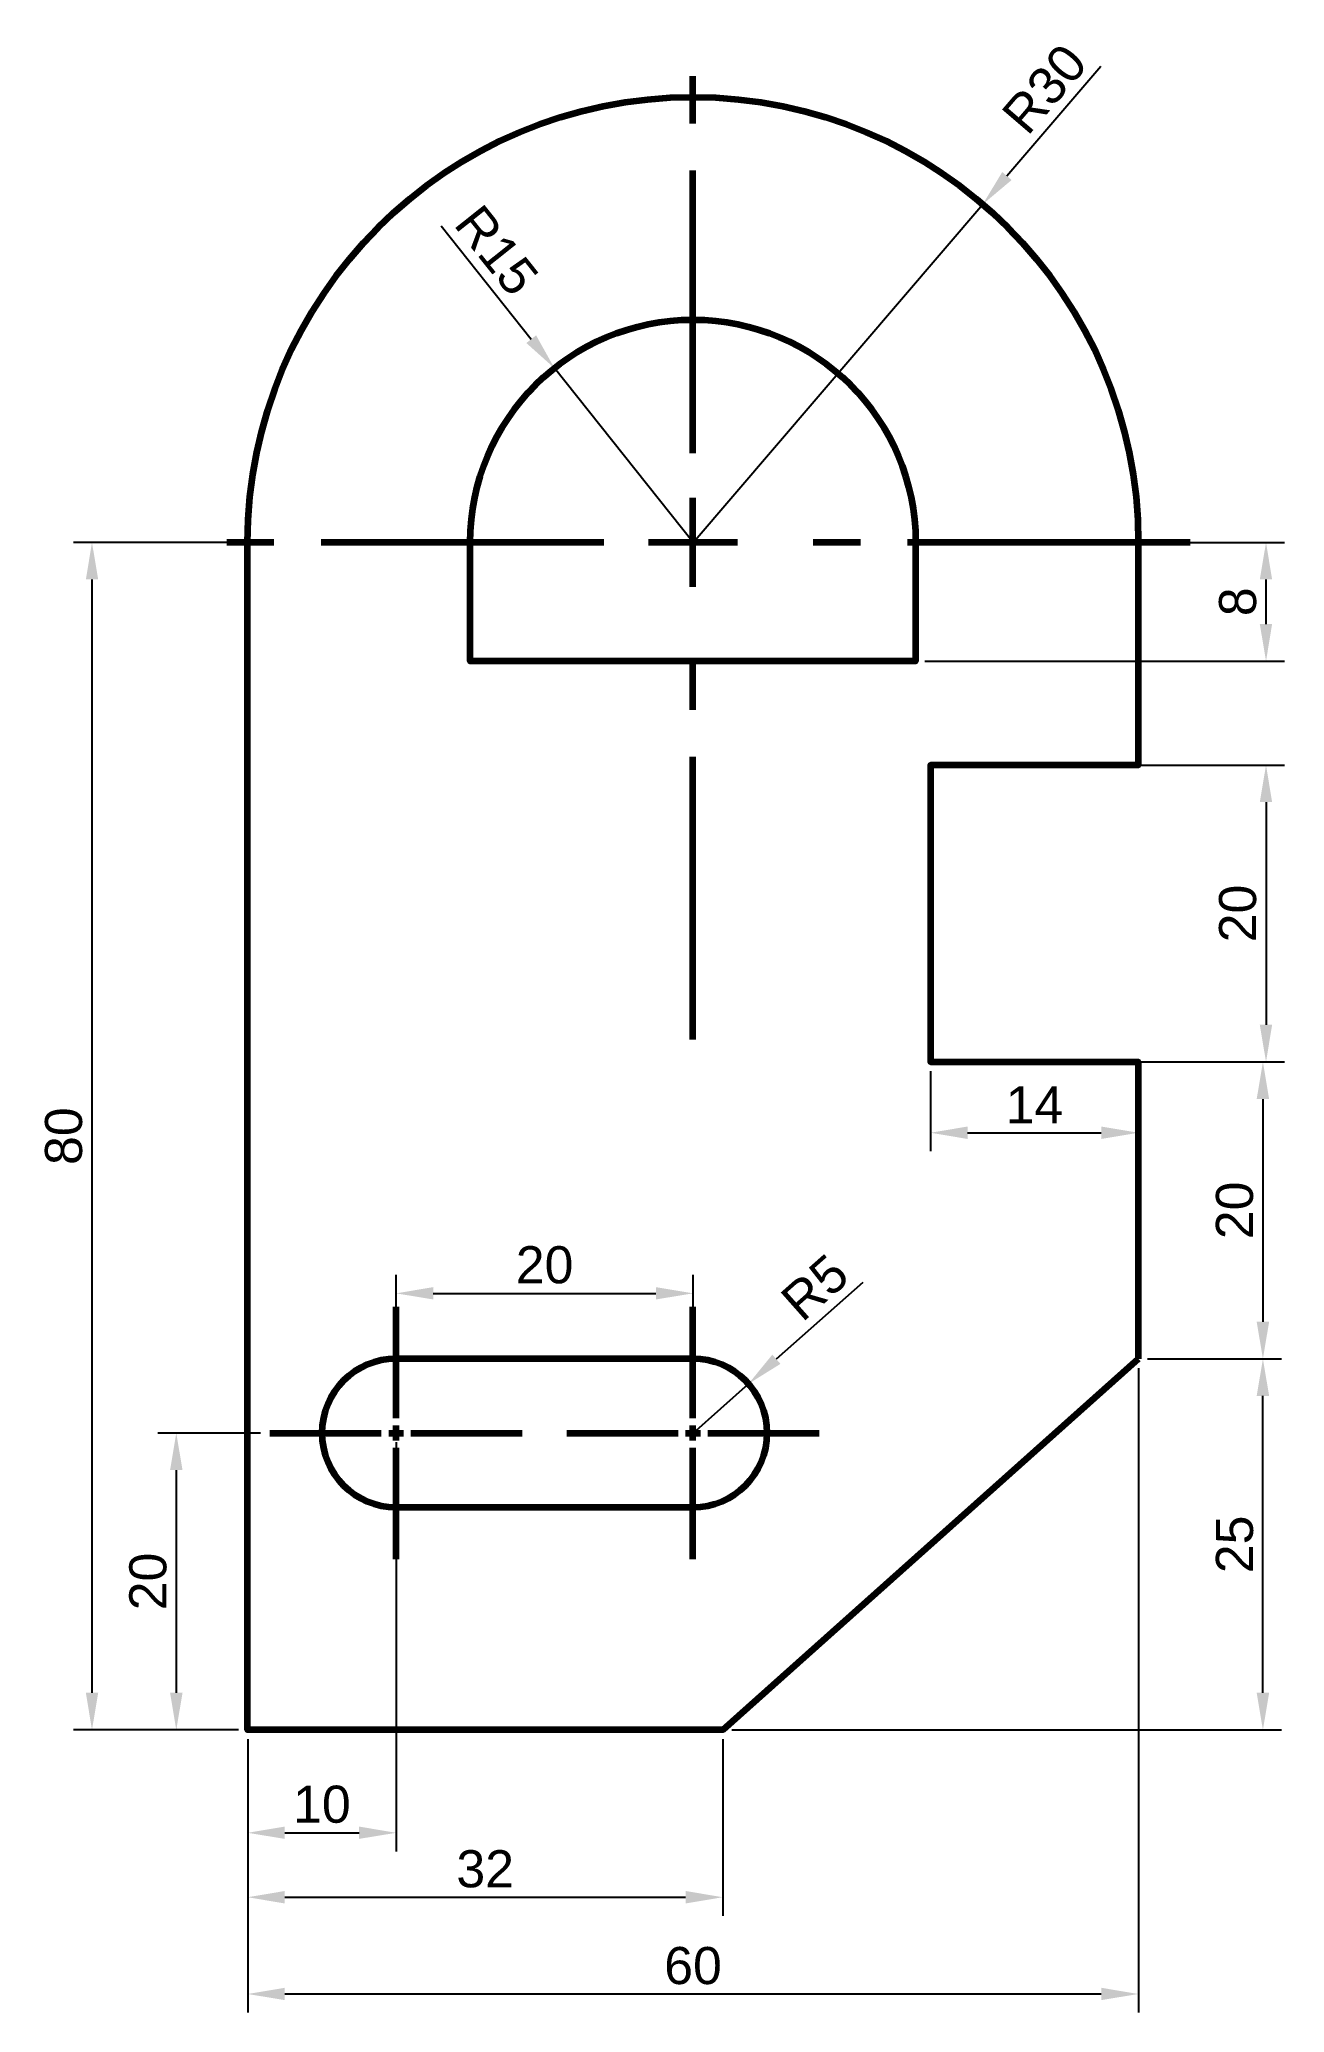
# Model space of a CAD drawing. Header units: millimetres. Extents: x 168 to 252, y 70 to 202.
import ezdxf

# ---------------------------------------------------------------- set-up
doc = ezdxf.new("R2010")
doc.units = ezdxf.units.MM
doc.linetypes.add('CENTER2', pattern=[28.575, 19.05, -3.175, 3.175, -3.175])
doc.styles.get("Standard").update_dxf_attribs({"font": 'arial.ttf'})
doc.dimstyles.new('ISO-25', dxfattribs={"dimtxt": 2.5, "dimasz": 2.5, "dimexe": 1.25, "dimexo": 0.625, "dimtad": 1, "dimtxsty": 'Standard', "dimcen": 2.5, "dimadec": 0, "dimazin": 0, "dimtfac": 1, "dimtmove": 0, "dimatfit": 3, "dimfxl": 1, "dimarcsym": 0})

# ---------------------------------------------------------------- blocks, each defined once
blk = doc.blocks.new('*U2')
at = {"color": 0, "linetype": 'CENTER2', "lineweight": 100, "transparency": 16777216}
for p, q in [((0, 6), (0, 33.5)), ((-33.5, 0), (-6, 0)), ((6, 0), (33.5, 0)), ((0, -33.5), (0, -6))]:
    blk.add_line(p, q, dxfattribs=at)
at = {"color": 0, "linetype": 'Continuous', "lineweight": 100, "transparency": 16777216}
for p, q in [((0, -3), (0, 3)), ((-3, 0), (3, 0))]:
    blk.add_line(p, q, dxfattribs=at)
blk = doc.blocks.new('*U3')
at = {"color": 0, "linetype": 'CENTER2', "lineweight": 100, "transparency": 16777216}
for p, q in [((0, 1), (0, 8.5)), ((-8.5, 0), (-1, 0)), ((1, 0), (8.5, 0)), ((0, -8.5), (0, -1))]:
    blk.add_line(p, q, dxfattribs=at)
at = {"color": 0, "linetype": 'Continuous', "lineweight": 100, "transparency": 16777216}
for p, q in [((-0.5, 0), (0.5, 0)), ((0, -0.5), (0, 0.5))]:
    blk.add_line(p, q, dxfattribs=at)
blk = doc.blocks.new('*U4')
at = {"color": 0, "linetype": 'CENTER2', "lineweight": 100, "transparency": 16777216}
for p, q in [((0, 1), (0, 8.5)), ((-8.5, 0), (-1, 0)), ((1, 0), (8.5, 0)), ((0, -8.5), (0, -1))]:
    blk.add_line(p, q, dxfattribs=at)
at = {"color": 0, "linetype": 'Continuous', "lineweight": 100, "transparency": 16777216}
for p, q in [((-0.5, 0), (0.5, 0)), ((0, -0.5), (0, 0.5))]:
    blk.add_line(p, q, dxfattribs=at)
blk = doc.blocks.new('*D5')
at = {"color": 0, "lineweight": -2, "transparency": 16777216}
for p, q in [((194.76, 189.91), (200.83, 182.28)), ((211.73, 168.59), (202.39, 180.33))]:
    blk.add_line(p, q, dxfattribs=at)
at = {"color": 0, "transparency": 16777216}
blk.add_solid([(201.16, 182.54), (200.5, 182.02), (202.39, 180.33)], dxfattribs=at)
at = {"layer": 'Defpoints', "color": 0, "transparency": 16777216}
for p in [(202.39, 180.33), (211.73, 168.59)]:
    blk.add_point(p, dxfattribs=at)
at = {"color": 0, "transparency": 16777216, "insert": (198.5, 188.26), "char_height": 2.5, "attachment_point": 5, "rotation": 308.5171}
blk.add_mtext('R15', dxfattribs=at)
blk = doc.blocks.new('*D6')
at = {"color": 0, "lineweight": -2, "transparency": 16777216}
for p, q in [((239.2, 200.64), (232.88, 193.27)), ((211.73, 168.59), (231.25, 191.37))]:
    blk.add_line(p, q, dxfattribs=at)
at = {"color": 0, "transparency": 16777216}
blk.add_solid([(232.56, 193.54), (233.19, 193), (231.25, 191.37)], dxfattribs=at)
at = {"layer": 'Defpoints', "color": 0, "transparency": 16777216}
for p in [(231.25, 191.37), (211.73, 168.59)]:
    blk.add_point(p, dxfattribs=at)
at = {"color": 0, "transparency": 16777216, "insert": (235.41, 199.14), "char_height": 2.5, "attachment_point": 5, "rotation": 49.4014}
blk.add_mtext('R30', dxfattribs=at)
blk = doc.blocks.new('*D7')
at = {"color": 0, "lineweight": -2, "transparency": 16777216}
for p, q in [((227.35, 168.59), (251.58, 168.59)), ((250.33, 163.09), (250.33, 166.09)), ((227.35, 160.59), (251.58, 160.59))]:
    blk.add_line(p, q, dxfattribs=at)
at = {"color": 0, "transparency": 16777216}
for points in [[(249.91, 166.09), (250.74, 166.09), (250.33, 168.59)], [(249.91, 163.09), (250.74, 163.09), (250.33, 160.59)]]:
    blk.add_solid(points, dxfattribs=at)
at = {"layer": 'Defpoints', "color": 0, "transparency": 16777216}
for p in [(226.73, 168.59), (250.33, 168.59), (226.73, 160.59)]:
    blk.add_point(p, dxfattribs=at)
at = {"color": 0, "transparency": 16777216, "insert": (248.43, 164.59), "char_height": 2.5, "attachment_point": 5, "rotation": 90}
blk.add_mtext('8', dxfattribs=at)
blk = doc.blocks.new('*D8')
at = {"color": 0, "lineweight": -2, "transparency": 16777216}
for p, q in [((228.35, 153.59), (251.58, 153.59)), ((250.33, 151.09), (250.33, 136.09)), ((228.35, 133.59), (251.58, 133.59))]:
    blk.add_line(p, q, dxfattribs=at)
at = {"color": 0, "transparency": 16777216}
for points in [[(249.91, 151.09), (250.74, 151.09), (250.33, 153.59)], [(249.91, 136.09), (250.74, 136.09), (250.33, 133.59)]]:
    blk.add_solid(points, dxfattribs=at)
at = {"layer": 'Defpoints', "color": 0, "transparency": 16777216}
for p in [(227.73, 153.59), (227.73, 133.59), (250.33, 133.59)]:
    blk.add_point(p, dxfattribs=at)
at = {"color": 0, "transparency": 16777216, "insert": (248.43, 143.59), "char_height": 2.5, "attachment_point": 5, "rotation": 90}
blk.add_mtext('20', dxfattribs=at)
blk = doc.blocks.new('*D9')
at = {"color": 0, "lineweight": -2, "transparency": 16777216}
for p, q in [((227.73, 132.97), (227.73, 127.57)), ((241.73, 132.97), (241.73, 127.57)), ((230.23, 128.82), (239.23, 128.82))]:
    blk.add_line(p, q, dxfattribs=at)
at = {"color": 0, "transparency": 16777216}
for points in [[(230.23, 129.24), (230.23, 128.4), (227.73, 128.82)], [(239.23, 129.24), (239.23, 128.4), (241.73, 128.82)]]:
    blk.add_solid(points, dxfattribs=at)
at = {"layer": 'Defpoints', "color": 0, "transparency": 16777216}
for p in [(227.73, 133.59), (241.73, 133.59), (241.73, 128.82)]:
    blk.add_point(p, dxfattribs=at)
at = {"color": 0, "transparency": 16777216, "insert": (234.73, 130.7), "char_height": 2.5, "attachment_point": 5}
blk.add_mtext('14', dxfattribs=at)
blk = doc.blocks.new('*D10')
at = {"color": 0, "lineweight": -2, "transparency": 16777216}
for p, q in [((242.35, 133.59), (251.37, 133.59)), ((250.12, 131.09), (250.12, 116.09)), ((242.35, 113.59), (251.37, 113.59))]:
    blk.add_line(p, q, dxfattribs=at)
at = {"color": 0, "transparency": 16777216}
for points in [[(249.7, 131.09), (250.54, 131.09), (250.12, 133.59)], [(249.7, 116.09), (250.54, 116.09), (250.12, 113.59)]]:
    blk.add_solid(points, dxfattribs=at)
at = {"layer": 'Defpoints', "color": 0, "transparency": 16777216}
for p in [(241.73, 133.59), (241.73, 113.59), (250.12, 113.59)]:
    blk.add_point(p, dxfattribs=at)
at = {"color": 0, "transparency": 16777216, "insert": (248.22, 123.59), "char_height": 2.5, "attachment_point": 5, "rotation": 90}
blk.add_mtext('20', dxfattribs=at)
blk = doc.blocks.new('*D11')
at = {"color": 0, "lineweight": -2, "transparency": 16777216}
for p, q in [((242.35, 113.59), (251.37, 113.59)), ((250.12, 91.09), (250.12, 111.09)), ((214.35, 88.59), (251.37, 88.59))]:
    blk.add_line(p, q, dxfattribs=at)
at = {"color": 0, "transparency": 16777216}
for points in [[(249.7, 111.09), (250.54, 111.09), (250.12, 113.59)], [(249.7, 91.09), (250.54, 91.09), (250.12, 88.59)]]:
    blk.add_solid(points, dxfattribs=at)
at = {"layer": 'Defpoints', "color": 0, "transparency": 16777216}
for p in [(241.73, 113.59), (250.12, 113.59), (213.73, 88.59)]:
    blk.add_point(p, dxfattribs=at)
at = {"color": 0, "transparency": 16777216, "insert": (248.22, 101.09), "char_height": 2.5, "attachment_point": 5, "rotation": 90}
blk.add_mtext('25', dxfattribs=at)
blk = doc.blocks.new('*D12')
at = {"color": 0, "lineweight": -2, "transparency": 16777216}
for p, q in [((241.73, 112.97), (241.73, 69.55)), ((181.73, 87.97), (181.73, 69.55)), ((239.23, 70.8), (184.23, 70.8))]:
    blk.add_line(p, q, dxfattribs=at)
at = {"color": 0, "transparency": 16777216}
for points in [[(184.23, 71.22), (184.23, 70.39), (181.73, 70.8)], [(239.23, 71.22), (239.23, 70.39), (241.73, 70.8)]]:
    blk.add_solid(points, dxfattribs=at)
at = {"layer": 'Defpoints', "color": 0, "transparency": 16777216}
for p in [(241.73, 113.59), (181.73, 88.59), (181.73, 70.8)]:
    blk.add_point(p, dxfattribs=at)
at = {"color": 0, "transparency": 16777216, "insert": (211.73, 72.7), "char_height": 2.5, "attachment_point": 5}
blk.add_mtext('60', dxfattribs=at)
blk = doc.blocks.new('*D13')
at = {"color": 0, "lineweight": -2, "transparency": 16777216}
for p, q in [((181.73, 87.97), (181.73, 76.07)), ((213.73, 87.97), (213.73, 76.07)), ((184.23, 77.32), (211.23, 77.32))]:
    blk.add_line(p, q, dxfattribs=at)
at = {"color": 0, "transparency": 16777216}
for points in [[(184.23, 77.74), (184.23, 76.9), (181.73, 77.32)], [(211.23, 77.74), (211.23, 76.9), (213.73, 77.32)]]:
    blk.add_solid(points, dxfattribs=at)
at = {"layer": 'Defpoints', "color": 0, "transparency": 16777216}
for p in [(181.73, 88.59), (213.73, 88.59), (213.73, 77.32)]:
    blk.add_point(p, dxfattribs=at)
at = {"color": 0, "transparency": 16777216, "insert": (197.73, 79.22), "char_height": 2.5, "attachment_point": 5}
blk.add_mtext('32', dxfattribs=at)
blk = doc.blocks.new('*D14')
at = {"color": 0, "lineweight": -2, "transparency": 16777216}
for p, q in [((191.73, 107.97), (191.73, 80.41)), ((181.73, 87.97), (181.73, 80.41)), ((184.23, 81.66), (189.23, 81.66))]:
    blk.add_line(p, q, dxfattribs=at)
at = {"color": 0, "transparency": 16777216}
for points in [[(184.23, 82.08), (184.23, 81.25), (181.73, 81.66)], [(189.23, 82.08), (189.23, 81.25), (191.73, 81.66)]]:
    blk.add_solid(points, dxfattribs=at)
at = {"layer": 'Defpoints', "color": 0, "transparency": 16777216}
for p in [(191.73, 108.59), (181.73, 88.59), (191.73, 81.66)]:
    blk.add_point(p, dxfattribs=at)
at = {"color": 0, "transparency": 16777216, "insert": (186.73, 83.57), "char_height": 2.5, "attachment_point": 5}
blk.add_mtext('10', dxfattribs=at)
blk = doc.blocks.new('*D15')
at = {"color": 0, "lineweight": -2, "transparency": 16777216}
for p, q in [((191.73, 114.22), (191.73, 119.25)), ((211.73, 114.22), (211.73, 119.25)), ((194.23, 118), (209.23, 118))]:
    blk.add_line(p, q, dxfattribs=at)
at = {"color": 0, "transparency": 16777216}
for points in [[(194.23, 118.42), (194.23, 117.59), (191.73, 118)], [(209.23, 118.42), (209.23, 117.59), (211.73, 118)]]:
    blk.add_solid(points, dxfattribs=at)
at = {"layer": 'Defpoints', "color": 0, "transparency": 16777216}
for p in [(211.73, 118), (191.73, 113.59), (211.73, 113.59)]:
    blk.add_point(p, dxfattribs=at)
at = {"color": 0, "transparency": 16777216, "insert": (201.73, 119.91), "char_height": 2.5, "attachment_point": 5}
blk.add_mtext('20', dxfattribs=at)
blk = doc.blocks.new('*D16')
at = {"color": 0, "lineweight": -2, "transparency": 16777216}
for p, q in [((223.18, 118.73), (217.34, 113.56)), ((211.73, 108.59), (215.47, 111.91))]:
    blk.add_line(p, q, dxfattribs=at)
at = {"color": 0, "transparency": 16777216}
blk.add_solid([(217.07, 113.87), (217.62, 113.25), (215.47, 111.91)], dxfattribs=at)
at = {"layer": 'Defpoints', "color": 0, "transparency": 16777216}
for p in [(215.47, 111.91), (211.73, 108.59)]:
    blk.add_point(p, dxfattribs=at)
at = {"color": 0, "transparency": 16777216, "insert": (219.94, 118.4), "char_height": 2.5, "attachment_point": 5, "rotation": 41.5261}
blk.add_mtext('R5', dxfattribs=at)
blk = doc.blocks.new('*D17')
at = {"color": 0, "lineweight": -2, "transparency": 16777216}
for p, q in [((181.1, 168.59), (169.99, 168.59)), ((171.24, 166.09), (171.24, 91.09)), ((181.1, 88.59), (169.99, 88.59))]:
    blk.add_line(p, q, dxfattribs=at)
at = {"color": 0, "transparency": 16777216}
for points in [[(170.83, 166.09), (171.66, 166.09), (171.24, 168.59)], [(170.83, 91.09), (171.66, 91.09), (171.24, 88.59)]]:
    blk.add_solid(points, dxfattribs=at)
at = {"layer": 'Defpoints', "color": 0, "transparency": 16777216}
for p in [(181.73, 168.59), (171.24, 88.59), (181.73, 88.59)]:
    blk.add_point(p, dxfattribs=at)
at = {"color": 0, "transparency": 16777216, "insert": (169.34, 128.59), "char_height": 2.5, "attachment_point": 5, "rotation": 90}
blk.add_mtext('80', dxfattribs=at)
blk = doc.blocks.new('*D18')
at = {"color": 0, "lineweight": -2, "transparency": 16777216}
for p, q in [((182.6, 108.59), (175.67, 108.59)), ((176.92, 106.09), (176.92, 91.09)), ((181.1, 88.59), (175.67, 88.59))]:
    blk.add_line(p, q, dxfattribs=at)
at = {"color": 0, "transparency": 16777216}
for points in [[(176.5, 106.09), (177.34, 106.09), (176.92, 108.59)], [(176.5, 91.09), (177.34, 91.09), (176.92, 88.59)]]:
    blk.add_solid(points, dxfattribs=at)
at = {"layer": 'Defpoints', "color": 0, "transparency": 16777216}
for p in [(183.23, 108.59), (176.92, 88.59), (181.73, 88.59)]:
    blk.add_point(p, dxfattribs=at)
at = {"color": 0, "transparency": 16777216, "insert": (175.02, 98.59), "char_height": 2.5, "attachment_point": 5, "rotation": 90}
blk.add_mtext('20', dxfattribs=at)

msp = doc.modelspace()

# ---------------------------------------------------------------- linework, layer by layer
at = {"lineweight": 100}
msp.add_lwpolyline([(241.727, 113.591), (213.727, 88.591), (181.727, 88.591), (181.727, 168.591, -1), (241.727, 168.591), (241.727, 153.591), (227.727, 153.591), (227.727, 133.591), (241.727, 133.591)], format="xyb", close=True, dxfattribs=at)
for points in [[(226.727, 168.591), (226.727, 160.591), (196.727, 160.591), (196.727, 168.591, -1), (226.727, 168.591)], [(191.727, 103.591), (211.727, 103.591, 1), (211.727, 113.591), (191.727, 113.591, 1), (191.727, 103.591)]]:
    msp.add_lwpolyline(points, format="xyb", dxfattribs=at)

# ---------------------------------------------------------------- block references
at = {"linetype": 'CENTER2', "lineweight": 100, "extrusion": (0, 0, -1)}
msp.add_blockref('*U2', (-211.727, 168.591), dxfattribs=at)
at = {"linetype": 'CENTER2', "lineweight": 100}
for name, p in [('*U3', (191.727, 108.591)), ('*U4', (211.727, 108.591))]:
    msp.add_blockref(name, p, dxfattribs=at)

# ---------------------------------------------------------------- dimensions: what is measured, and where the dimension line sits
at = {"color": 240, "true_color": 0xed1f24}
for center, mpoint, picture, middle in [((211.727, 168.591), (231.25, 191.369), '*D6', (235.407, 199.143)), ((211.727, 168.591), (202.386, 180.327), '*D5', (198.505, 188.257)), ((211.727, 108.591), (215.471, 111.906), '*D16', (219.941, 118.397))]:
    dim = msp.add_radius_dim(center=center, mpoint=mpoint, dimstyle='ISO-25', dxfattribs=at)
    dim.commit()
    dim.dimension.update_dxf_attribs({"geometry": picture, "text_midpoint": middle})
for base, p1, p2, picture, middle in [((171.245, 88.591), (181.727, 168.591), (181.727, 88.591), '*D17', (169.343, 128.591)), ((250.327, 168.591), (226.727, 160.591), (226.727, 168.591), '*D7', (248.425, 164.591)), ((250.327, 133.591), (227.727, 153.591), (227.727, 133.591), '*D8', (248.425, 143.591)), ((176.921, 88.591), (183.227, 108.591), (181.727, 88.591), '*D18', (175.02, 98.591))]:
    dim = msp.add_linear_dim(base=base, p1=p1, p2=p2, angle=90, dimstyle='ISO-25', dxfattribs=at)
    dim.commit()
    dim.dimension.update_dxf_attribs({"geometry": picture, "text_midpoint": middle})
for base, p1, p2, picture, middle in [((241.727, 128.822), (227.727, 133.591), (241.727, 133.591), '*D9', (234.727, 130.702)), ((211.727, 118.005), (191.727, 113.591), (211.727, 113.591), '*D15', (201.727, 119.906)), ((191.727, 81.664), (181.727, 88.591), (191.727, 108.591), '*D14', (186.727, 83.565))]:
    dim = msp.add_linear_dim(base=base, p1=p1, p2=p2, dimstyle='ISO-25', dxfattribs=at)
    dim.commit()
    dim.dimension.update_dxf_attribs({"geometry": picture, "text_midpoint": middle})
for p1, picture, middle in [((241.727, 133.591), '*D10', (250.118, 123.591)), ((213.727, 88.591), '*D11', (250.118, 101.091))]:
    dim = msp.add_linear_dim(base=(250.118, 113.591), p1=p1, p2=(241.727, 113.591), angle=90, dimstyle='ISO-25', dxfattribs=at)
    dim.commit()
    dim.dimension.update_dxf_attribs({"geometry": picture, "text_midpoint": middle, "dimtype": 160})
for base, p1, p2, picture, middle in [((181.727, 70.802), (241.727, 113.591), (181.727, 88.591), '*D12', (211.727, 70.802)), ((213.727, 77.319), (181.727, 88.591), (213.727, 88.591), '*D13', (197.727, 77.319))]:
    dim = msp.add_linear_dim(base=base, p1=p1, p2=p2, dimstyle='ISO-25', dxfattribs=at)
    dim.commit()
    dim.dimension.update_dxf_attribs({"geometry": picture, "text_midpoint": middle, "dimtype": 160})

doc.saveas('drawing.dxf')
